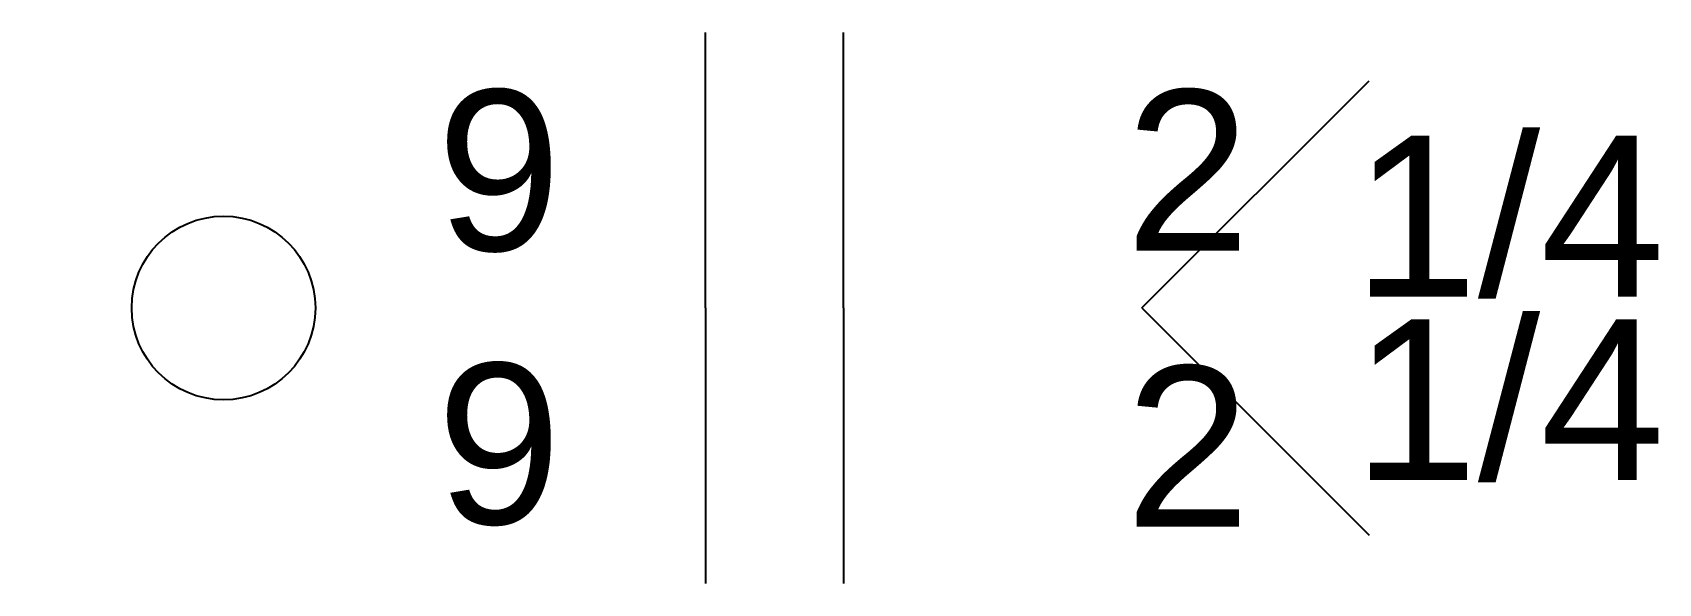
# Model space of a CAD drawing. Extents: x -16.4 to 19, y -4.6 to 7.4.
import ezdxf
from ezdxf.enums import TextEntityAlignment as Align

# ---------------------------------------------------------------- set-up
doc = ezdxf.new("R2010")
doc.units = 0
doc.header["$MEASUREMENT"] = 0
doc.layers.add('3t', color=2, linetype='Continuous')
doc.styles.get("Standard").update_dxf_attribs({"font": 'arial.ttf'})

msp = doc.modelspace()

# ---------------------------------------------------------------- linework, layer by layer
msp.add_lwpolyline([(-15.82, -2.205, 0, 1.25, 0), (-13.729, -0.054, 0, 0, 0), (-12.285, 1.432, 0, 0, 0), (7.715, 1.432, 0, 0, 0)], format="xyseb")
msp.add_circle((-12.285, 1.432), 2)
at = {"layer": '3t'}
for q in [(12.665, 6.382), (12.665, -3.518)]:
    msp.add_line((7.715, 1.432), q, dxfattribs=at)
for points in [[(-1.785, 1.432), (-1.785, 7.432)], [(1.215, 1.432), (1.215, 7.432)], [(-1.785, 1.432), (-1.785, -4.568)], [(1.215, 1.432), (1.215, -4.568)]]:
    msp.add_lwpolyline(points, dxfattribs=at)

# ---------------------------------------------------------------- texts
for s, p in [('9', (-6.285, 4.432)), ('2', (8.715, 4.432)), ('9', (-6.285, -1.523)), ('2', (8.715, -1.583))]:
    msp.add_text(s, height=3.5, dxfattribs=at).set_placement(p, align=Align.MIDDLE_CENTER)
for p in [(12.315, 3.432), (12.315, -0.568)]:
    msp.add_text('1/4', height=3.5, dxfattribs=at).set_placement(p, align=Align.MIDDLE_LEFT)

doc.saveas('drawing.dxf')
